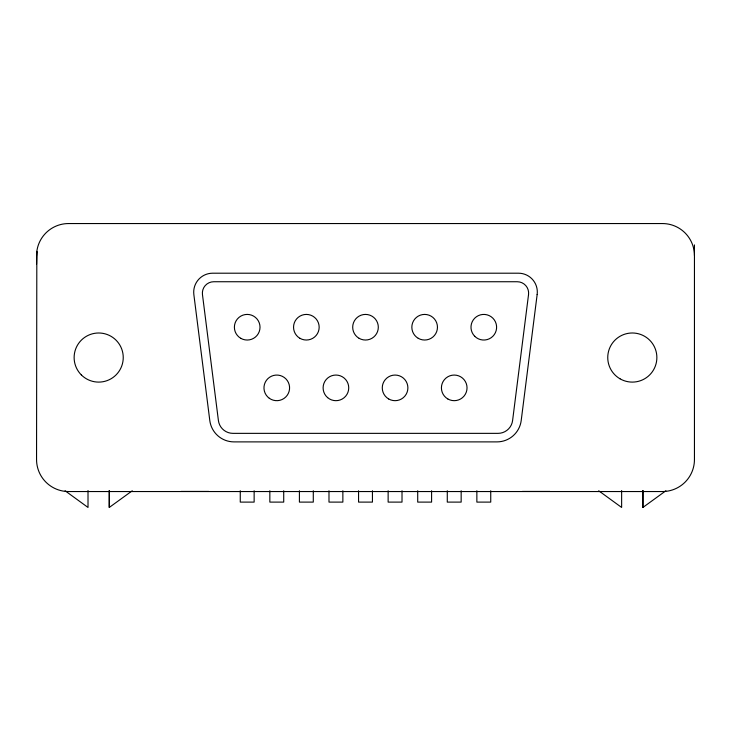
<?xml version="1.0" encoding="UTF-8"?>
<svg xmlns="http://www.w3.org/2000/svg" width="731" height="731" viewBox="0 0 731 731"><rect width="100%" height="100%" fill="white"/><g stroke="black" fill="none" stroke-linecap="round" stroke-linejoin="round"><path stroke-width="1.1" d="M109.275 507.451L109.294 490.51L109.275 507.451L132.284 490.766M642.896 507.451L642.914 490.51L642.896 507.451L665.904 490.766M36.55 264.129L36.824 251.4L36.55 459.507A32.027 32.027 0 0 0 68.577 491.543L662.423 491.543A32.027 32.027 0 0 0 694.45 459.507L694.45 244.903M181.005 491.433L208.764 491.433M522.336 491.433L549.895 491.433M598.698 490.766L621.633 507.451L621.633 490.51M65.077 490.766L88.012 507.451L88.012 490.51M490.739 490.748L490.739 502.106L476.859 502.106L476.859 490.748M461.16 490.748L461.16 502.106L447.281 502.106L447.281 490.748M431.592 490.748L431.592 502.106L417.712 502.106L417.712 490.748M402.013 490.748L402.013 502.106L388.134 502.106L388.134 490.748M372.435 490.748L372.435 502.106L358.565 502.106L358.565 490.748M342.866 490.748L342.866 502.106L328.987 502.106L328.987 490.748M313.288 490.748L313.288 502.106L299.408 502.106L299.408 490.748M283.719 490.748L283.719 502.106L269.84 502.106L269.84 490.748M254.141 490.748L254.141 502.106L240.261 502.106L240.261 490.748M36.55 255.585A32.027 32.027 0 0 1 68.577 223.549L662.423 223.549A32.027 32.027 0 0 1 694.45 255.585M528.54 294.556L512.595 420.535A14.657 14.657 0 0 1 498.058 433.355L232.942 433.355A14.657 14.657 0 0 1 218.405 420.535L202.46 294.556A11.385 11.385 0 0 1 213.754 281.737L517.246 281.737A11.385 11.385 0 0 1 528.54 294.556M537.148 294.556L521.203 420.535A24.425 24.425 0 0 1 497.144 441.889L233.856 441.889A24.425 24.425 0 0 1 209.797 420.535L193.852 294.556A18.969 18.969 0 0 1 212.502 273.202L518.498 273.202A18.823 18.823 0 0 1 537.148 294.556M620.034 378.813A24.552 24.552 0 0 0 656.867 357.55A24.552 24.552 0 0 0 620.034 336.278A24.552 24.552 0 0 0 620.034 378.813M81.324 374.912A24.552 24.552 0 0 0 122.406 363.901A24.552 24.552 0 0 0 92.334 333.829A24.552 24.552 0 0 0 81.324 374.912M269.291 398.267A12.811 12.811 0 0 0 289.522 389.148A12.811 12.811 0 0 0 271.512 376.191A12.811 12.811 0 0 0 269.291 398.267M327.643 397.646A12.811 12.811 0 0 0 348.532 390.153A12.811 12.811 0 0 0 331.6 375.807A12.811 12.811 0 0 0 327.643 397.646M388.673 398.962A12.811 12.811 0 0 0 407.889 387.869A12.811 12.811 0 0 0 388.673 376.776A12.811 12.811 0 0 0 388.673 398.962M447.82 398.962A12.811 12.811 0 0 0 467.036 387.869A12.811 12.811 0 0 0 447.82 376.776A12.811 12.811 0 0 0 447.82 398.962M474.739 336.287A12.811 12.811 0 0 0 496.175 330.54A12.811 12.811 0 0 0 480.486 314.851A12.811 12.811 0 0 0 474.739 336.287M418.242 338.316A12.811 12.811 0 0 0 437.458 327.223A12.811 12.811 0 0 0 418.242 316.13A12.811 12.811 0 0 0 418.242 338.316M240.791 338.316A12.811 12.811 0 0 0 260.017 327.223A12.811 12.811 0 0 0 240.791 316.13A12.811 12.811 0 0 0 240.791 338.316M299.948 338.316A12.811 12.811 0 0 0 319.164 327.223A12.811 12.811 0 0 0 299.948 316.13A12.811 12.811 0 0 0 299.948 338.316M359.095 338.316A12.811 12.811 0 0 0 378.311 327.223A12.811 12.811 0 0 0 359.095 316.13A12.811 12.811 0 0 0 359.095 338.316"/></g></svg>
